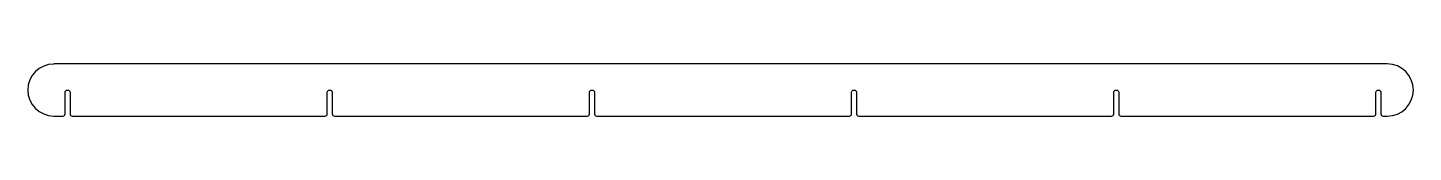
# Model space of a CAD drawing. Extents: x -15.5 to -3.7, y 3.1 to 3.6.
import ezdxf

# ---------------------------------------------------------------- set-up
doc = ezdxf.new("R2010")
doc.units = 0
doc.header["$MEASUREMENT"] = 0
doc.layers.add('DEFAULT', color=18, linetype='CONTINUOUS')

msp = doc.modelspace()

# ---------------------------------------------------------------- linework, layer by layer
at = {"layer": 'DEFAULT'}
for p, q in [((-3.946, 3.593), (-15.322, 3.593)), ((-15.226, 3.167), (-15.226, 3.351)), ((-15.207, 3.37), (-15.202, 3.37)), ((-15.183, 3.351), (-15.183, 3.167)), ((-12.989, 3.167), (-12.989, 3.351)), ((-12.97, 3.37), (-12.965, 3.37)), ((-12.946, 3.351), (-12.946, 3.167)), ((-10.752, 3.167), (-10.752, 3.351)), ((-10.733, 3.37), (-10.728, 3.37)), ((-10.709, 3.351), (-10.709, 3.167)), ((-8.516, 3.167), (-8.516, 3.351)), ((-8.497, 3.37), (-8.492, 3.37)), ((-8.473, 3.351), (-8.473, 3.167)), ((-6.279, 3.167), (-6.279, 3.351)), ((-6.26, 3.37), (-6.255, 3.37)), ((-6.236, 3.351), (-6.236, 3.167)), ((-4.043, 3.167), (-4.043, 3.351)), ((-4.024, 3.37), (-4.019, 3.37)), ((-4, 3.351), (-4, 3.167)), ((-15.322, 3.148), (-15.245, 3.148)), ((-15.164, 3.148), (-13.008, 3.148)), ((-12.927, 3.148), (-10.771, 3.148)), ((-10.69, 3.148), (-8.535, 3.148)), ((-8.454, 3.148), (-6.298, 3.148)), ((-6.217, 3.148), (-4.062, 3.148)), ((-3.981, 3.148), (-3.946, 3.148))]:
    msp.add_line(p, q, dxfattribs=at)
for centre, radius, start, end in [((-15.322, 3.37), 0.222, 90, 270), ((-3.946, 3.37), 0.223, 270, 90), ((-15.245, 3.167), 0.019, 270, 0), ((-15.164, 3.167), 0.019, 180, 270), ((-13.008, 3.167), 0.019, 270, 0), ((-12.927, 3.167), 0.019, 180, 270), ((-10.771, 3.167), 0.019, 270, 360), ((-10.69, 3.167), 0.019, 180, 270), ((-8.535, 3.167), 0.019, 270, 0), ((-8.454, 3.167), 0.019, 180, 270), ((-6.298, 3.167), 0.019, 270, 360), ((-6.217, 3.167), 0.019, 180, 270), ((-4.062, 3.167), 0.019, 270, 360), ((-3.981, 3.167), 0.019, 180, 270)]:
    msp.add_arc(centre, radius, start, end, dxfattribs=at)
at = {"layer": 'DEFAULT', "extrusion": (0, 0, -1)}
for centre, start, end in [((15.207, 3.351), 0, 90), ((15.202, 3.351), 90, 180), ((12.97, 3.351), 0, 90), ((12.965, 3.351), 90, 180), ((10.733, 3.351), 360, 90), ((10.728, 3.351), 90, 180), ((8.497, 3.351), 0, 90), ((8.492, 3.351), 90, 180), ((6.26, 3.351), 0, 90), ((6.255, 3.351), 90, 180), ((4.024, 3.351), 0, 90), ((4.019, 3.351), 90, 180)]:
    msp.add_arc(centre, 0.019, start, end, dxfattribs=at)

doc.saveas('drawing.dxf')
